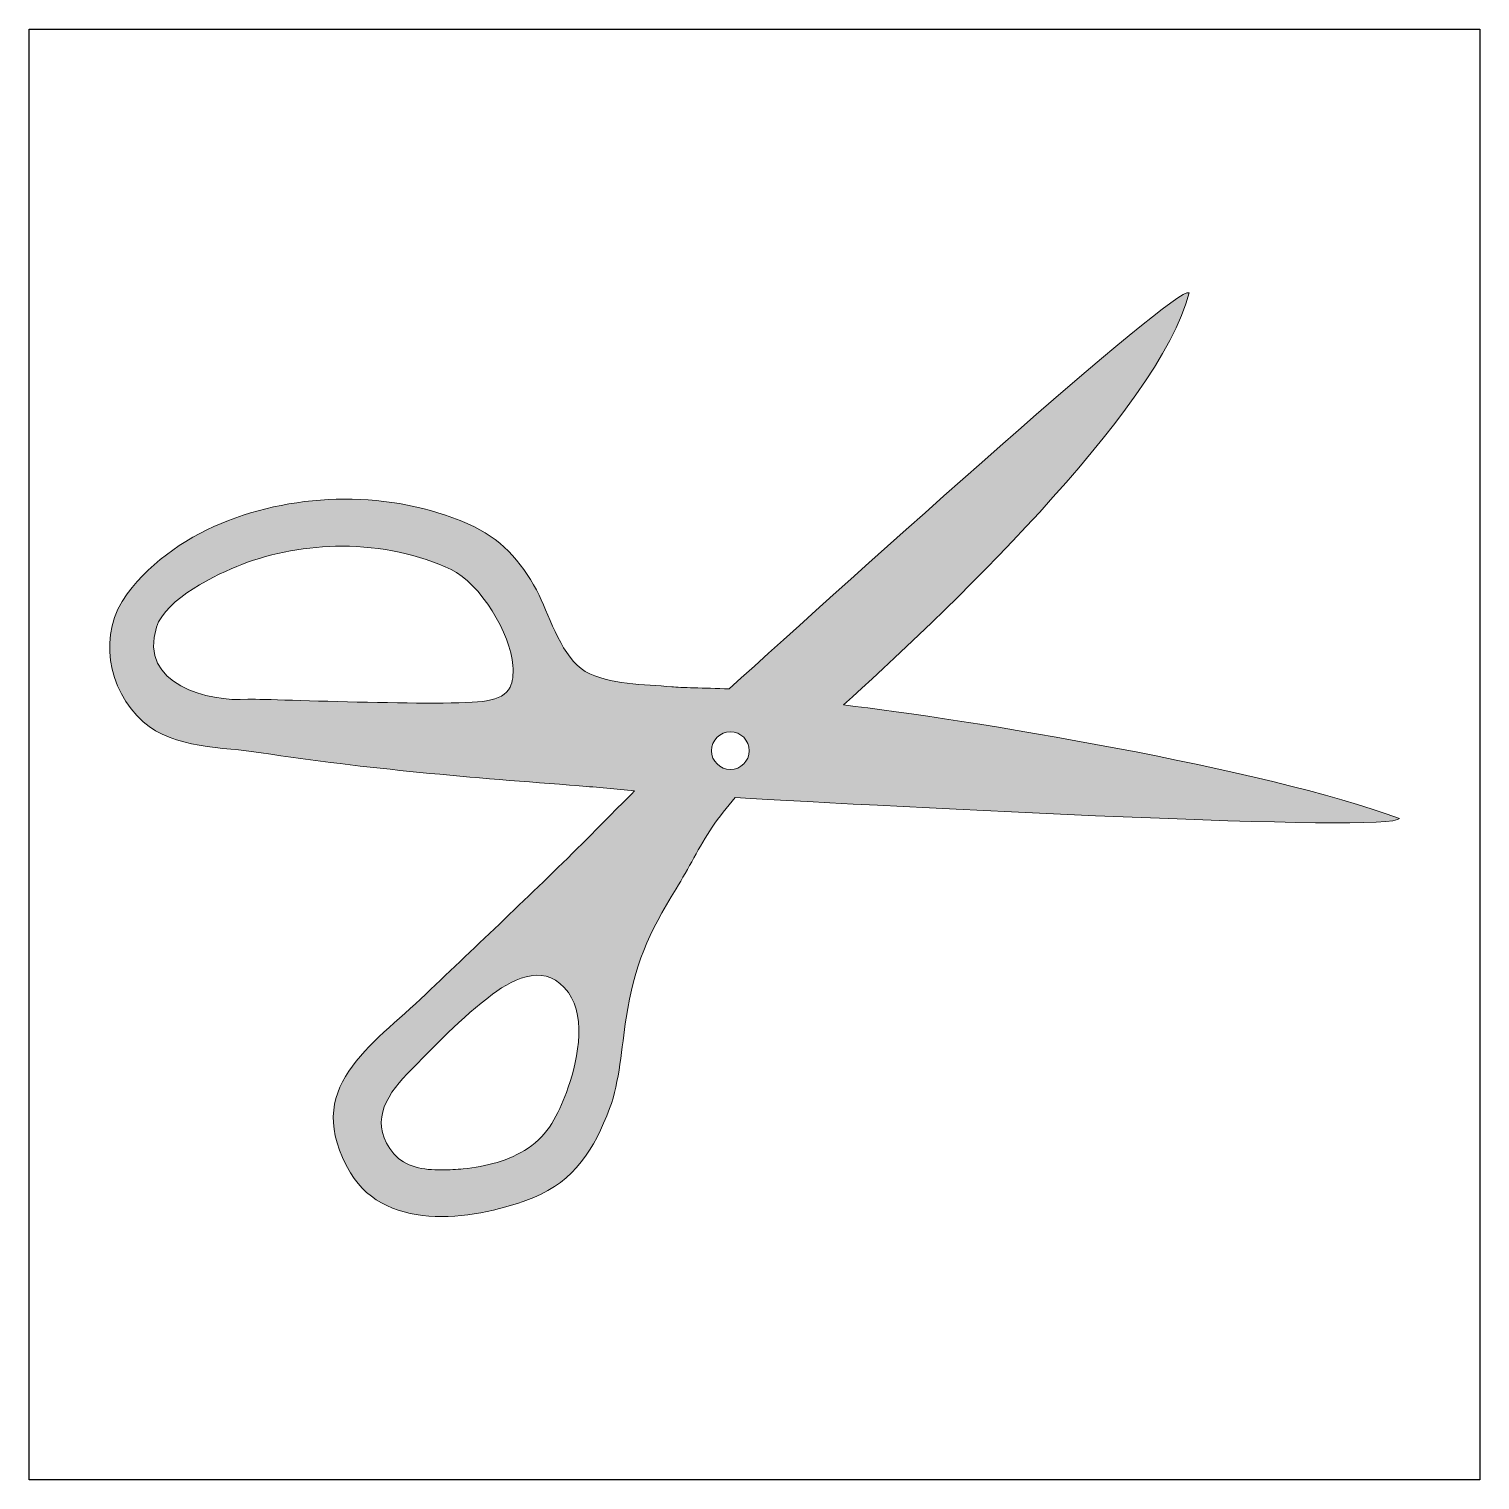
# Model space of a CAD drawing. Header units: inches. Extents: x 0 to 114, y 0 to 114.
import ezdxf

# ---------------------------------------------------------------- set-up
doc = ezdxf.new("R2010")
doc.units = ezdxf.units.IN
doc.header["$MEASUREMENT"] = 0
doc.layers.add('Image Background', color=7, linetype='Continuous')
doc.layers.add('Layer 1', color=7, linetype='Continuous')
picture_1 = doc.add_image_def('image1.png', size_in_pixel=(1350, 1350))

msp = doc.modelspace()

# ---------------------------------------------------------------- hatches: boundary and pattern name
at = {"layer": 'Layer 1', "true_color": 0xb9365e}
h = msp.add_hatch(color=245, dxfattribs=at)
h.dxf.hatch_style = 2
edge = h.paths.add_edge_path()
edge.add_spline(control_points=[(7.73, 69.81), (5.38, 66.71), (6.18, 62.25), (9, 59.73), (11.41, 57.58), (15.26, 57.76), (18.28, 57.29), (26.58, 56), (34.98, 55.32), (43.35, 54.68), (44.78, 54.57), (46.23, 54.43), (47.71, 54.29), (46.33, 52.91), (44.96, 51.5), (43.57, 50.12), (39.54, 46.09), (35.35, 42.22), (31.25, 38.27), (26.97, 34.15), (21.34, 30.9), (25.33, 24.19), (28.2, 19.37), (35.44, 20.52), (39.76, 22.26), (42.92, 23.53), (44.56, 26.1), (45.73, 29.26), (46.54, 31.42), (46.67, 34.03), (47.04, 36.39), (47.68, 40.56), (48.8, 43.04), (50.98, 46.58), (51.95, 48.14), (52.78, 49.9), (53.82, 51.43), (54.37, 52.23), (54.99, 53), (55.64, 53.75), (67.68, 53.08), (107.65, 50.93), (107.95, 52.12), (97.37, 56.05), (73.59, 59.97), (64.16, 61.05), (71.29, 67.48), (89.17, 84.33), (91.38, 93.53), (90.4, 94.17), (64.77, 71.05), (55.16, 62.32), (53.12, 62.4), (51.33, 62.41), (50.64, 62.48), (48.48, 62.69), (45.71, 62.62), (43.81, 63.7), (42.03, 64.72), (41.07, 67.87), (40.18, 69.69), (39.08, 71.96), (37.42, 73.96), (35.08, 75.08), (29.18, 77.89), (21.78, 77.92), (15.72, 75.59), (12.62, 74.39), (9.75, 72.49), (7.73, 69.81)], knot_values=[0, 0, 0, 0, 1, 1, 1, 2, 2, 2, 3, 3, 3, 4, 4, 4, 5, 5, 5, 6, 6, 6, 7, 7, 7, 8, 8, 8, 9, 9, 9, 10, 10, 10, 11, 11, 11, 12, 12, 12, 13, 13, 13, 14, 14, 14, 15, 15, 15, 16, 16, 16, 17, 17, 17, 18, 18, 18, 19, 19, 19, 20, 20, 20, 21, 21, 21, 22, 22, 22, 23, 23, 23, 23], degree=3, periodic=1)
edge = h.paths.add_edge_path()
edge.add_spline(control_points=[(42.33, 30.52), (41.69, 28.8), (40.89, 27.19), (39.32, 26.15), (37.8, 25.13), (36.01, 24.69), (34.2, 24.51), (33.69, 24.46), (33.1, 24.42), (32.5, 24.42), (31.1, 24.41), (29.62, 24.66), (28.75, 25.68), (26.8, 27.97), (27.99, 30.14), (29.79, 31.99), (31.92, 34.17), (34.06, 36.43), (36.51, 38.26), (38.36, 39.65), (40.81, 40.72), (42.49, 38.4), (44, 36.32), (43.14, 32.7), (42.33, 30.52)], knot_values=[0, 0, 0, 0, 1, 1, 1, 2, 2, 2, 3, 3, 3, 4, 4, 4, 5, 5, 5, 6, 6, 6, 7, 7, 7, 8, 8, 8, 8], degree=3, periodic=1)
edge = h.paths.add_edge_path()
edge.add_spline(control_points=[(55.25, 58.94), (56.07, 58.94), (56.73, 58.27), (56.73, 57.45), (56.73, 56.63), (56.07, 55.97), (55.25, 55.97), (54.43, 55.97), (53.76, 56.63), (53.76, 57.45), (53.76, 58.27), (54.43, 58.94), (55.25, 58.94)], knot_values=[0, 0, 0, 0, 1, 1, 1, 2, 2, 2, 3, 3, 3, 4, 4, 4, 4], degree=3, periodic=1)
edge = h.paths.add_edge_path()
edge.add_spline(control_points=[(24.66, 73.56), (27.75, 73.56), (30.73, 72.92), (33.25, 71.72), (35.57, 70.61), (37.93, 66.66), (38.11, 64.16), (38.17, 63.43), (38.1, 62.87), (37.89, 62.45), (37.59, 61.86), (37, 61.54), (36.04, 61.38), (33.02, 60.89), (18.19, 61.57), (17.23, 61.5), (14.18, 61.28), (8.61, 62.65), (10.04, 67.17), (10.75, 69.43), (14.79, 71.36), (16.76, 72.12), (19.2, 73.06), (21.93, 73.56), (24.66, 73.56)], knot_values=[0, 0, 0, 0, 1, 1, 1, 2, 2, 2, 3, 3, 3, 4, 4, 4, 5, 5, 5, 6, 6, 6, 7, 7, 7, 8, 8, 8, 8], degree=3, periodic=1)

# ---------------------------------------------------------------- linework, layer by layer
at = {"layer": 'Layer 1', "lineweight": 0}
for points, knots in [([(7.73, 69.81), (5.38, 66.71), (6.18, 62.25), (9, 59.73), (11.41, 57.58), (15.26, 57.76), (18.28, 57.29), (26.58, 56), (34.98, 55.32), (43.35, 54.68), (44.78, 54.57), (46.23, 54.43), (47.71, 54.29), (46.33, 52.91), (44.96, 51.5), (43.57, 50.12), (39.54, 46.09), (35.35, 42.22), (31.25, 38.27), (26.97, 34.15), (21.34, 30.9), (25.33, 24.19), (28.2, 19.37), (35.44, 20.52), (39.76, 22.26), (42.92, 23.53), (44.56, 26.1), (45.73, 29.26), (46.54, 31.42), (46.67, 34.03), (47.04, 36.39), (47.68, 40.56), (48.8, 43.04), (50.98, 46.58), (51.95, 48.14), (52.78, 49.9), (53.82, 51.43), (54.37, 52.23), (54.99, 53), (55.64, 53.75), (67.68, 53.08), (107.65, 50.93), (107.95, 52.12), (97.37, 56.05), (73.59, 59.97), (64.16, 61.05), (71.29, 67.48), (89.17, 84.33), (91.38, 93.53), (90.4, 94.17), (64.77, 71.05), (55.16, 62.32), (53.12, 62.4), (51.33, 62.41), (50.64, 62.48), (48.48, 62.69), (45.71, 62.62), (43.81, 63.7), (42.03, 64.72), (41.07, 67.87), (40.18, 69.69), (39.08, 71.96), (37.42, 73.96), (35.08, 75.08), (29.18, 77.89), (21.78, 77.92), (15.72, 75.59), (12.62, 74.39), (9.75, 72.49), (7.73, 69.81)], [0, 0, 0, 0, 1, 1, 1, 2, 2, 2, 3, 3, 3, 4, 4, 4, 5, 5, 5, 6, 6, 6, 7, 7, 7, 8, 8, 8, 9, 9, 9, 10, 10, 10, 11, 11, 11, 12, 12, 12, 13, 13, 13, 14, 14, 14, 15, 15, 15, 16, 16, 16, 17, 17, 17, 18, 18, 18, 19, 19, 19, 20, 20, 20, 21, 21, 21, 22, 22, 22, 23, 23, 23, 23]), ([(24.66, 73.56), (27.75, 73.56), (30.73, 72.92), (33.25, 71.72), (35.57, 70.61), (37.93, 66.66), (38.11, 64.16), (38.17, 63.43), (38.1, 62.87), (37.89, 62.45), (37.59, 61.86), (37, 61.54), (36.04, 61.38), (33.02, 60.89), (18.19, 61.57), (17.23, 61.5), (14.18, 61.28), (8.61, 62.65), (10.04, 67.17), (10.75, 69.43), (14.79, 71.36), (16.76, 72.12), (19.2, 73.06), (21.93, 73.56), (24.66, 73.56)], [0, 0, 0, 0, 1, 1, 1, 2, 2, 2, 3, 3, 3, 4, 4, 4, 5, 5, 5, 6, 6, 6, 7, 7, 7, 8, 8, 8, 8]), ([(55.25, 58.94), (56.07, 58.94), (56.73, 58.27), (56.73, 57.45), (56.73, 56.63), (56.07, 55.97), (55.25, 55.97), (54.43, 55.97), (53.76, 56.63), (53.76, 57.45), (53.76, 58.27), (54.43, 58.94), (55.25, 58.94)], [0, 0, 0, 0, 1, 1, 1, 2, 2, 2, 3, 3, 3, 4, 4, 4, 4]), ([(42.33, 30.52), (41.69, 28.8), (40.89, 27.19), (39.32, 26.15), (37.8, 25.13), (36.01, 24.69), (34.2, 24.51), (33.69, 24.46), (33.1, 24.42), (32.5, 24.42), (31.1, 24.41), (29.62, 24.66), (28.75, 25.68), (26.8, 27.97), (27.99, 30.14), (29.79, 31.99), (31.92, 34.17), (34.06, 36.43), (36.51, 38.26), (38.36, 39.65), (40.81, 40.72), (42.49, 38.4), (44, 36.32), (43.14, 32.7), (42.33, 30.52)], [0, 0, 0, 0, 1, 1, 1, 2, 2, 2, 3, 3, 3, 4, 4, 4, 5, 5, 5, 6, 6, 6, 7, 7, 7, 8, 8, 8, 8])]:
    msp.add_open_spline(points, degree=3, knots=knots, dxfattribs=at)

# ---------------------------------------------------------------- pictures from other files: only their frames are drawn
at = {"layer": 'Image Background'}
image = msp.add_image(picture_1, insert=(0, 0), size_in_units=(114.3, 114.3), dxfattribs=at)

doc.saveas('drawing.dxf')
